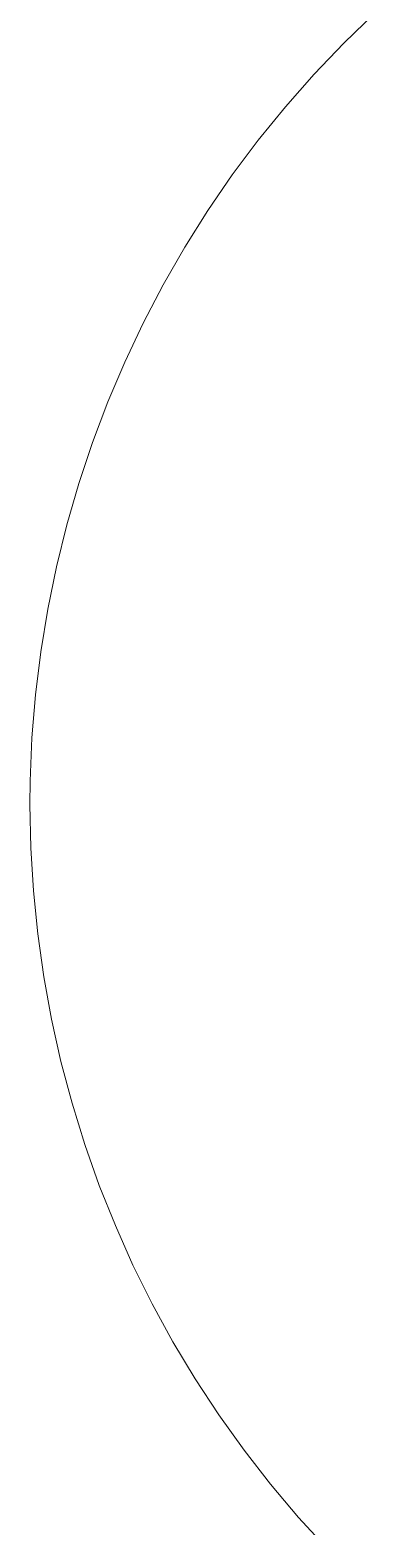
# Model space of a CAD drawing. Header units: millimetres. Extents: x 155927 to 317870, y -36033 to 97293.
# Drawn here: x 216122 to 216250, y 12039 to 12593 of the extents above; entities that cross this region are included whole.
import ezdxf

# ---------------------------------------------------------------- set-up
doc = ezdxf.new("R2010")
doc.units = ezdxf.units.MM
doc.header["$MEASUREMENT"] = 0
doc.layers.add('I-FURN', color=8, linetype='CONTINUOUS', lineweight=9)

msp = doc.modelspace()

# ---------------------------------------------------------------- linework, layer by layer
at = {"layer": 'I-FURN'}
for p, q in [((216249.88, 12598.89), (216238.39, 12587.76)), ((216238.39, 12587.76), (216227.35, 12576.18)), ((216227.35, 12576.18), (216216.78, 12564.17)), ((216216.78, 12564.17), (216206.7, 12551.75)), ((216206.7, 12551.75), (216197.12, 12538.93)), ((216197.12, 12538.93), (216188.07, 12525.74)), ((216188.07, 12525.74), (216179.55, 12512.2)), ((216179.55, 12512.2), (216171.58, 12498.32)), ((216171.58, 12498.32), (216164.17, 12484.15)), ((216164.17, 12484.15), (216157.33, 12469.68)), ((216157.33, 12469.68), (216151.07, 12454.96)), ((216151.07, 12454.96), (216145.42, 12439.99)), ((216145.42, 12439.99), (216140.36, 12424.81)), ((216140.36, 12424.81), (216135.91, 12409.44)), ((216135.91, 12409.44), (216132.08, 12393.91)), ((216132.08, 12393.91), (216128.88, 12378.23)), ((216128.88, 12378.23), (216126.31, 12362.44)), ((216126.31, 12362.44), (216124.37, 12346.56)), ((216124.37, 12346.56), (216123.06, 12330.62)), ((216123.06, 12330.62), (216122.4, 12314.63)), ((216122.4, 12314.63), (216122.3, 12306)), ((216122.3, 12306), (216122.62, 12290)), ((216122.62, 12290), (216123.58, 12274.03)), ((216123.58, 12274.03), (216125.18, 12258.11)), ((216125.18, 12258.11), (216127.41, 12242.27)), ((216127.41, 12242.27), (216130.28, 12226.53)), ((216130.28, 12226.53), (216133.77, 12210.91)), ((216133.77, 12210.91), (216137.88, 12195.45)), ((216137.88, 12195.45), (216142.61, 12180.17)), ((216142.61, 12180.17), (216147.95, 12165.09)), ((216147.95, 12165.09), (216153.88, 12150.23)), ((216153.88, 12150.23), (216160.4, 12135.62)), ((216160.4, 12135.62), (216167.51, 12121.28)), ((216167.51, 12121.28), (216175.18, 12107.24)), ((216175.18, 12107.24), (216183.4, 12093.52)), ((216183.4, 12093.52), (216192.17, 12080.14)), ((216192.17, 12080.14), (216201.47, 12067.12)), ((216201.47, 12067.12), (216211.27, 12054.48)), ((216211.27, 12054.48), (216221.58, 12042.24)), ((216221.58, 12042.24), (216232.37, 12030.43))]:
    msp.add_line(p, q, dxfattribs=at)

doc.saveas('drawing.dxf')
